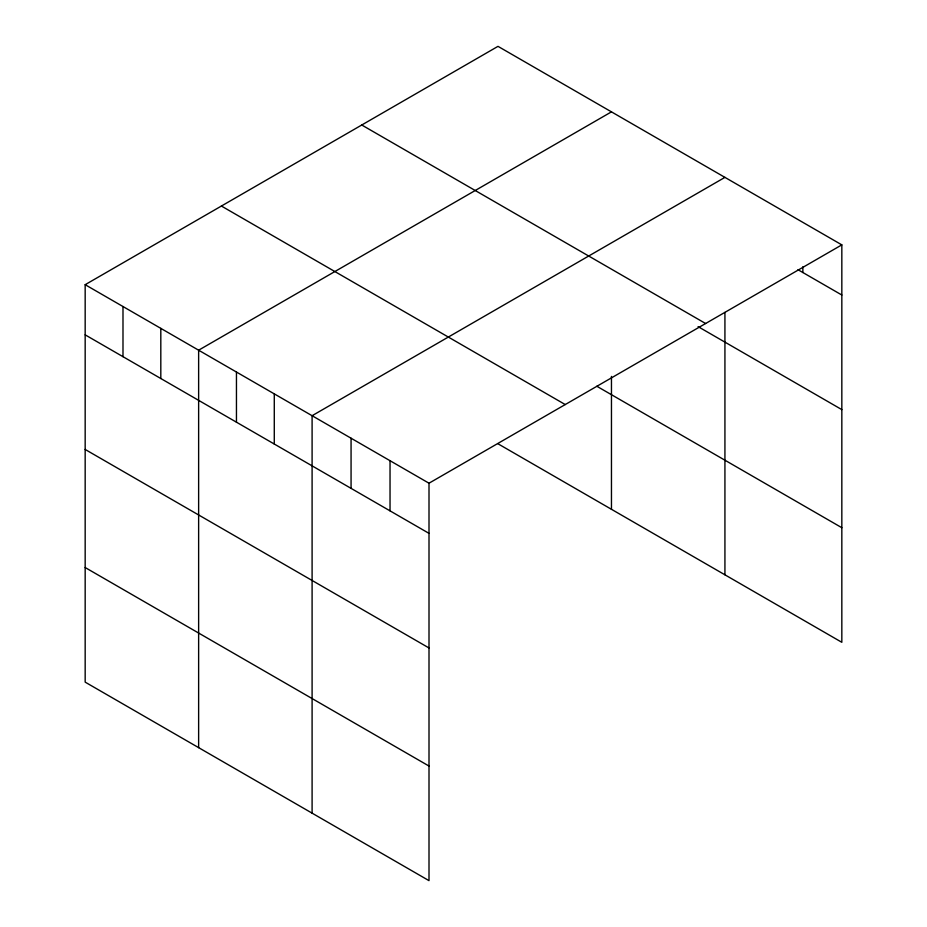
<?xml version="1.0" encoding="UTF-8"?>
<svg xmlns="http://www.w3.org/2000/svg" width="927" height="927" viewBox="0 0 927 927"><rect width="100%" height="100%" fill="white"/><g stroke="black" fill="none" stroke-linecap="round" stroke-linejoin="round"><path stroke-width="1.39" d="M841.832 244.867L429.004 483.21L429.004 880.65L85.168 682.133L85.168 284.693L497.996 46.35L841.832 244.867L841.832 642.307L497.996 443.79M611.461 111.854L198.633 350.197L198.633 747.649M724.926 177.37L312.098 415.713L312.098 813.153M797.996 269.711L841.832 295.018M361.762 125.006L705.598 323.511M698.089 326.628L841.832 409.618M596.826 386.246L841.832 527.706M221.402 206.037L565.238 404.554M85.168 284.693L429.004 483.21M85.168 334.844L429.004 533.361M85.168 449.456L429.004 647.961M85.168 567.533L429.004 766.05M802.863 266.791L802.863 272.515M724.926 312.411L724.926 574.81M611.461 376.42L611.461 509.305M390.035 460.707L390.035 510.858M351.066 438.204L351.066 488.367M274.276 393.871L274.276 444.033M236.455 372.04L236.455 422.191M160.811 328.367L160.811 378.517M122.99 306.524L122.99 356.686"/></g></svg>
